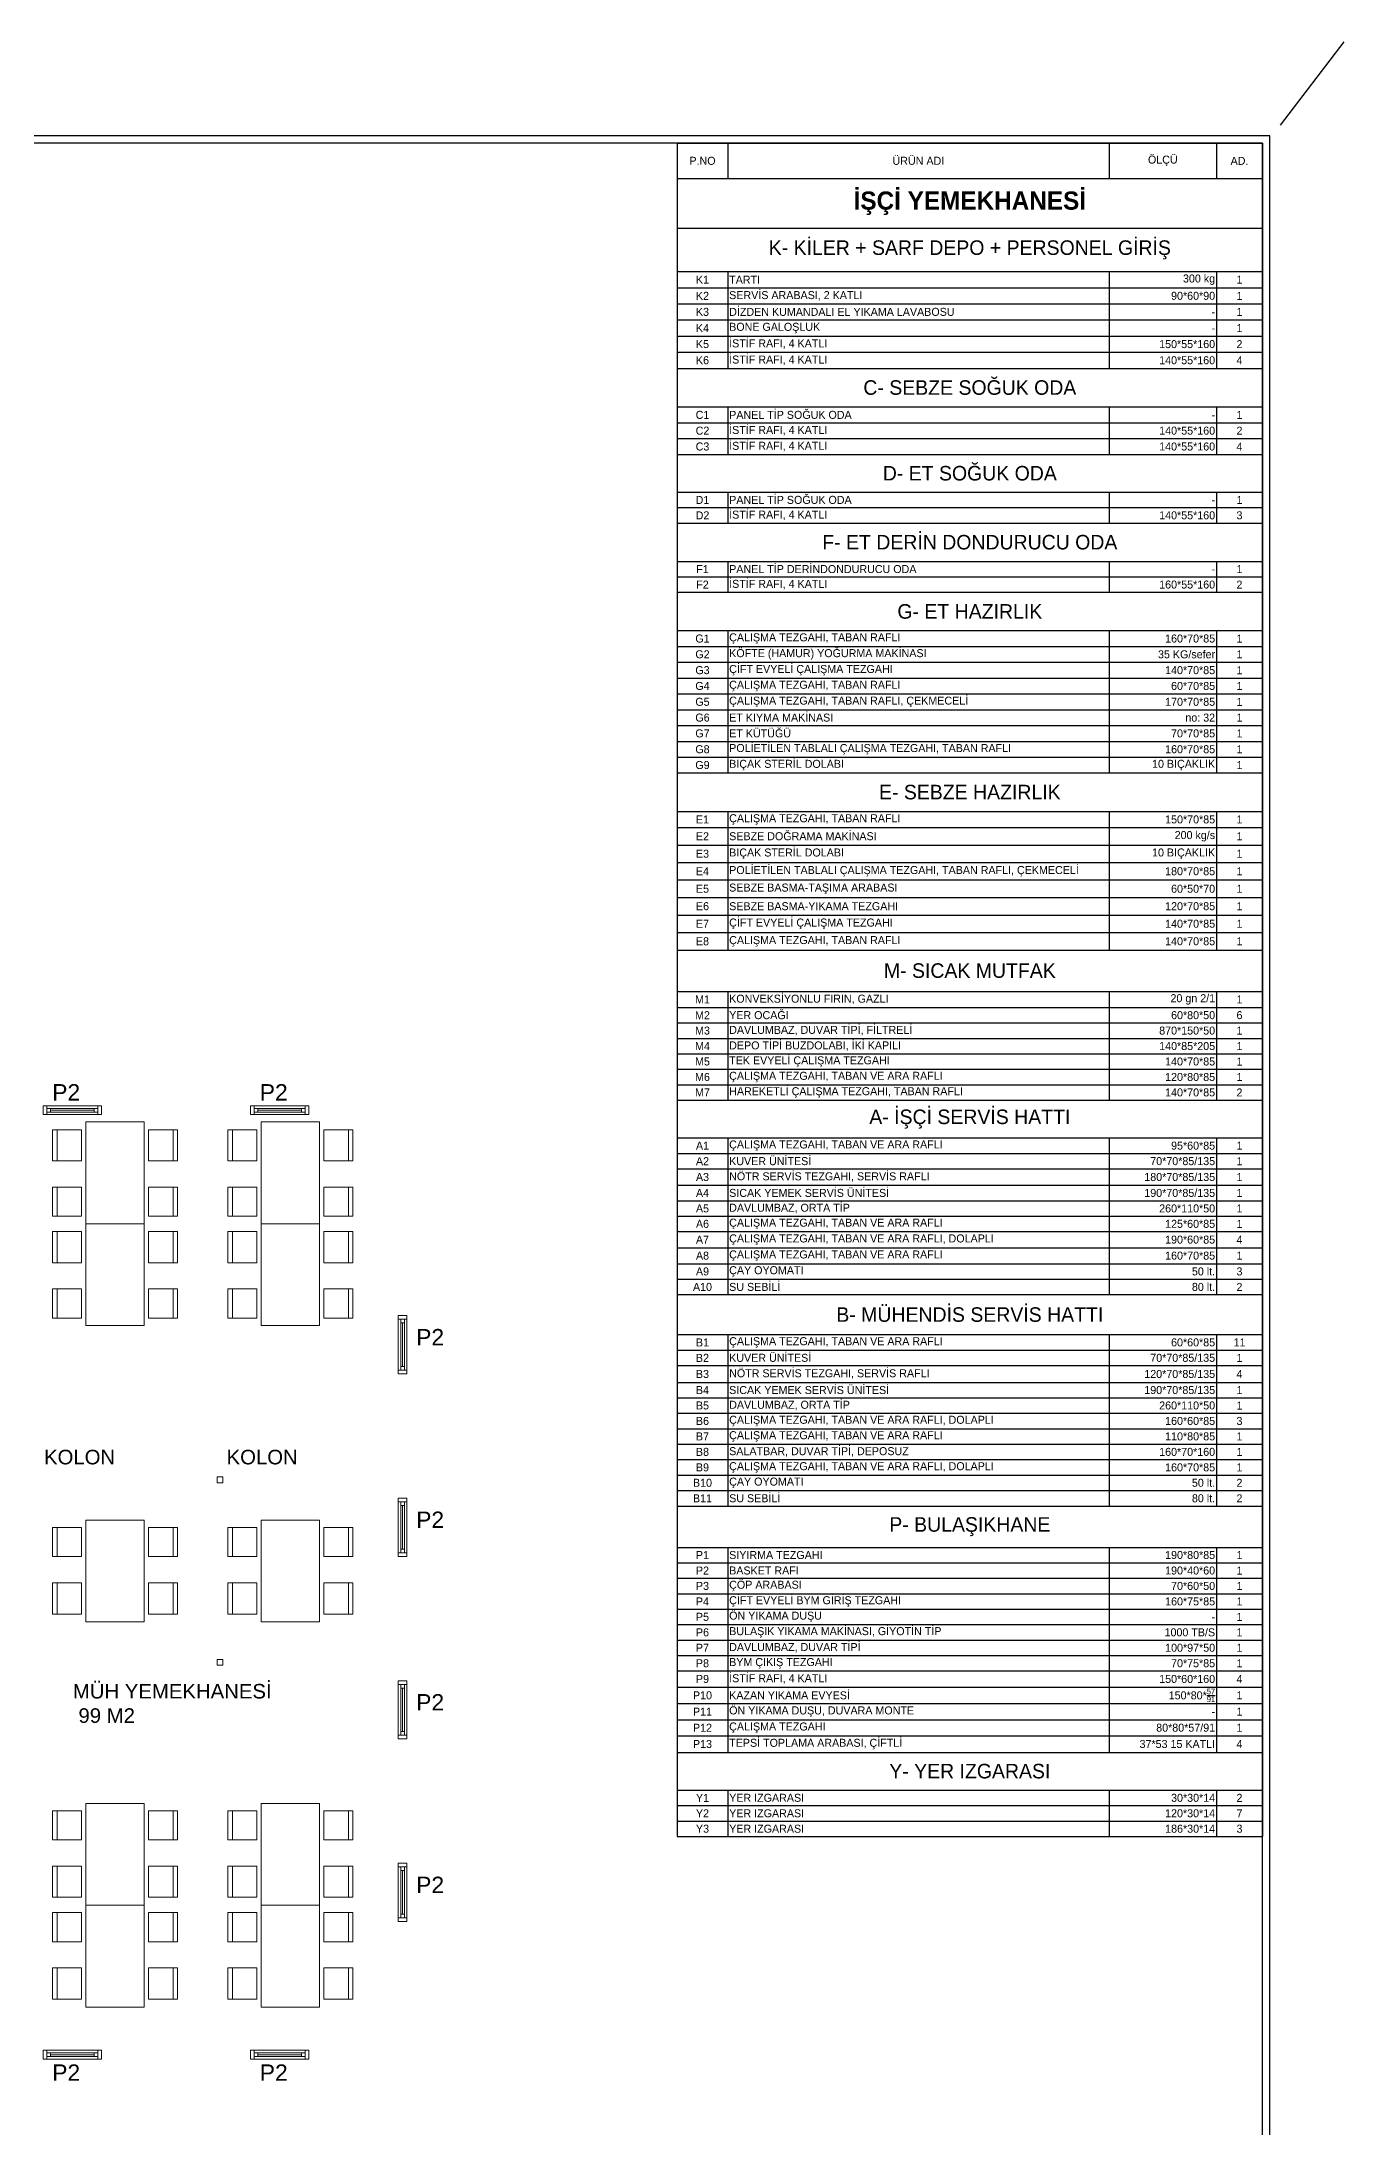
# Model space of a CAD drawing. Header units: millimetres. Extents: x 1025294 to 1031414, y -12734 to -8299.
# Drawn here: x 1029623 to 1031414, y -11167 to -8299 of the extents above; entities that cross this region are included whole.
import ezdxf

# ---------------------------------------------------------------- set-up
doc = ezdxf.new("R2010")
doc.units = ezdxf.units.MM
doc.linetypes.add('CONTINU', pattern=[0])
doc.layers.add('MAHALLER', color=231, linetype='Continuous')
for name, color, linetype, lineweight in [('PENCERE', 142, 'Continuous', 13), ('TEFRİS-M', 232, 'Continuous', 5), ('TEFRİŞŞ', 1, 'Continuous', 9)]:
    doc.layers.add(name, color=color, linetype=linetype, lineweight=lineweight)
doc.styles.add('SKTÜRK', font='GOTHIC.TTF', dxfattribs={"height": 11})
doc.styles.add('T3', font='arial.ttf')

# ---------------------------------------------------------------- blocks, each defined once
blk = doc.blocks.new('80x110')
at = {"layer": 'PENCERE'}
for p, q in [((1931734, 147171), (1930934, 147171)), ((1931034, 147086), (1931034, 147136)), ((1931634, 147111), (1931034, 147111)), ((1931634, 147086), (1931634, 147136)), ((1931734, 147051), (1930934, 147051))]:
    blk.add_line(p, q, dxfattribs=at)
for points in [[(1930984, 147171), (1930934, 147171), (1930934, 147051), (1930984, 147051)], [(1931684, 147086), (1931684, 147136), (1930984, 147136), (1930984, 147086)], [(1931684, 147171), (1931734, 147171), (1931734, 147051), (1931684, 147051)]]:
    blk.add_lwpolyline(points, close=True, dxfattribs=at)
blk = doc.blocks.new('YEMEK MASASI 4 KİŞİLİK')
for p, q in [((204766, 129592), (204338, 129592)), ((204338, 129592), (204338, 129192)), ((204766, 129526), (204338, 129526)), ((204766, 129192), (204766, 129592)), ((205127, 129192), (205127, 129592)), ((205127, 129592), (205527, 129592)), ((205527, 129526), (205127, 129526)), ((205527, 129592), (205527, 129192)), ((205629, 129131), (204229, 129131)), ((204229, 129131), (204229, 128331)), ((204338, 129192), (204766, 129192)), ((205527, 129192), (205127, 129192)), ((205629, 128331), (205629, 129131)), ((204229, 128331), (205629, 128331)), ((204338, 128270), (204766, 128270)), ((204338, 127870), (204338, 128270)), ((204766, 128270), (204766, 127870)), ((205527, 128270), (205127, 128270)), ((205127, 128270), (205127, 127870)), ((205527, 127870), (205527, 128270)), ((204766, 127932), (204338, 127932)), ((205527, 127932), (205127, 127932)), ((204766, 127870), (204338, 127870)), ((205127, 127870), (205527, 127870))]:
    blk.add_line(p, q)
blk = doc.blocks.new('*T51')
at = {"color": 0, "linetype": 'ByBlock', "lineweight": -2, "ltscale": 5, "transparency": 16777216}
for p, q in [((0, 0), (804.3, 0)), ((0, 0), (0, -2327.9)), ((69.3, 0), (69.3, -48.5)), ((593.5, 0), (593.5, -48.5)), ((741.3, 0), (741.3, -48.5)), ((804.3, 0), (804.3, -2327.9)), ((0, -48.5), (804.3, -48.5)), ((0, -116.7), (804.3, -116.7)), ((0, -176.5), (804.3, -176.5)), ((0, -198.7), (804.3, -198.7)), ((69.3, -176.5), (69.3, -309.5)), ((593.5, -176.5), (593.5, -309.5)), ((741.3, -176.5), (741.3, -309.5)), ((0, -220.8), (804.3, -220.8)), ((0, -243), (804.3, -243)), ((0, -265.2), (804.3, -265.2)), ((0, -287.3), (804.3, -287.3)), ((0, -309.5), (804.3, -309.5)), ((0, -362.6), (804.3, -362.6)), ((69.3, -362.6), (69.3, -427.8)), ((593.5, -362.6), (593.5, -427.8)), ((741.3, -362.6), (741.3, -427.8)), ((0, -384.4), (804.3, -384.4)), ((0, -406.1), (804.3, -406.1)), ((0, -427.8), (804.3, -427.8)), ((0, -479.7), (804.3, -479.7)), ((69.3, -479.7), (69.3, -522.3)), ((593.5, -479.7), (593.5, -522.3)), ((741.3, -479.7), (741.3, -522.3)), ((0, -501), (804.3, -501)), ((0, -522.3), (804.3, -522.3)), ((0, -574.9), (804.3, -574.9)), ((0, -596.2), (804.3, -596.2)), ((69.3, -574.9), (69.3, -617.4)), ((593.5, -574.9), (593.5, -617.4)), ((741.3, -574.9), (741.3, -617.4)), ((0, -617.4), (804.3, -617.4)), ((0, -670.1), (804.3, -670.1)), ((69.3, -670.1), (69.3, -865.8)), ((593.5, -670.1), (593.5, -865.8)), ((741.3, -670.1), (741.3, -865.8)), ((0, -691.9), (804.3, -691.9)), ((0, -713.6), (804.3, -713.6)), ((0, -735.4), (804.3, -735.4)), ((0, -757.1), (804.3, -757.1)), ((0, -778.8), (804.3, -778.8)), ((0, -800.6), (804.3, -800.6)), ((0, -822.3), (804.3, -822.3)), ((0, -844), (804.3, -844)), ((0, -865.8), (804.3, -865.8)), ((0, -918.6), (804.3, -918.6)), ((0, -940.8), (804.3, -940.8)), ((69.3, -918.6), (69.3, -1109.2)), ((593.5, -918.6), (593.5, -1109.2)), ((741.3, -918.6), (741.3, -1109.2)), ((0, -964.8), (804.3, -964.8)), ((0, -988.9), (804.3, -988.9)), ((0, -1012.9), (804.3, -1012.9)), ((0, -1037), (804.3, -1037)), ((0, -1061.1), (804.3, -1061.1)), ((0, -1085.1), (804.3, -1085.1)), ((0, -1109.2), (804.3, -1109.2)), ((0, -1166.1), (804.3, -1166.1)), ((69.3, -1166.1), (69.3, -1315.7)), ((593.5, -1166.1), (593.5, -1315.7)), ((741.3, -1166.1), (741.3, -1315.7)), ((0, -1188.2), (804.3, -1188.2)), ((0, -1209.4), (804.3, -1209.4)), ((0, -1230.7), (804.3, -1230.7)), ((0, -1251.9), (804.3, -1251.9)), ((0, -1273.2), (804.3, -1273.2)), ((0, -1294.4), (804.3, -1294.4)), ((0, -1315.7), (804.3, -1315.7)), ((0, -1367.6), (804.3, -1367.6)), ((69.3, -1367.6), (69.3, -1583)), ((593.5, -1367.6), (593.5, -1583)), ((741.3, -1367.6), (741.3, -1583)), ((0, -1388.8), (804.3, -1388.8)), ((0, -1410.1), (804.3, -1410.1)), ((0, -1432.6), (804.3, -1432.6)), ((0, -1453.8), (804.3, -1453.8)), ((0, -1475.1), (804.3, -1475.1)), ((0, -1496.3), (804.3, -1496.3)), ((0, -1518.4), (804.3, -1518.4)), ((0, -1540.5), (804.3, -1540.5)), ((0, -1561.7), (804.3, -1561.7)), ((0, -1583), (804.3, -1583)), ((0, -1638), (804.3, -1638)), ((0, -1659.3), (804.3, -1659.3)), ((69.3, -1638), (69.3, -1873.6)), ((593.5, -1638), (593.5, -1873.6)), ((741.3, -1638), (741.3, -1873.6)), ((0, -1680.5), (804.3, -1680.5)), ((0, -1703.6), (804.3, -1703.6)), ((0, -1724.8), (804.3, -1724.8)), ((0, -1746.1), (804.3, -1746.1)), ((0, -1767.3), (804.3, -1767.3)), ((0, -1788.6), (804.3, -1788.6)), ((0, -1809.8), (804.3, -1809.8)), ((0, -1831.1), (804.3, -1831.1)), ((0, -1852.3), (804.3, -1852.3)), ((0, -1873.6), (804.3, -1873.6)), ((0, -1930.4), (804.3, -1930.4)), ((69.3, -1930.4), (69.3, -2212.3)), ((593.5, -1930.4), (593.5, -2212.3)), ((741.3, -1930.4), (741.3, -2212.3)), ((0, -1951.6), (804.3, -1951.6)), ((0, -1972.9), (804.3, -1972.9)), ((0, -1994.1), (804.3, -1994.1)), ((0, -2015.4), (804.3, -2015.4)), ((0, -2036.6), (804.3, -2036.6)), ((0, -2057.9), (804.3, -2057.9)), ((0, -2079.1), (804.3, -2079.1)), ((0, -2100.4), (804.3, -2100.4)), ((0, -2122.5), (804.3, -2122.5)), ((0, -2145.3), (804.3, -2145.3)), ((0, -2167.4), (804.3, -2167.4)), ((0, -2189.4), (804.3, -2189.4)), ((0, -2212.3), (804.3, -2212.3)), ((0, -2264.2), (804.3, -2264.2)), ((69.3, -2264.2), (69.3, -2327.9)), ((593.5, -2264.2), (593.5, -2327.9)), ((741.3, -2264.2), (741.3, -2327.9)), ((0, -2285.4), (804.3, -2285.4)), ((0, -2306.7), (804.3, -2306.7)), ((0, -2327.9), (804.3, -2327.9))]:
    blk.add_line(p, q, dxfattribs=at)
at = {"color": 0, "ltscale": 5, "transparency": 16777216, "style": 'SKTÜRK'}
for s, insert, char_height, width, attachment_point in [('P.NO', (34.6, -24.2), 11, 39.257, 5), ('ÜRÜN ADI', (331.4, -24.2), 11, 494.265, 5), ('ÖLÇÜ', (667.4, -24.2), 11, 117.737, 5), ('AD.', (772.8, -24.2), 11, 33.034, 5), ('{\\fCentury Gothic|b1|i0|c162|p34;İŞÇİ YEMEKHANESİ}', (402.1, -82.6), 25, 774.293, 5), ('K- KİLER + SARF DEPO + PERSONEL GİRİŞ', (402.1, -146.6), 20, 774.293, 5), ('K1', (34.6, -187.6), 11, 65.257, 5), ('TARTI', (71.3, -187.6), 11, 520.265, 4), ('SERVİS ARABASI, 2 KATLI ', (71.3, -209.8), 11, 520.265, 4), ('300 kg', (739.3, -187.6), 11, 143.737, 6), ('1', (772.8, -187.6), 11, 59.034, 5), ('K2', (34.6, -209.8), 11, 65.257, 5), ('K3', (34.6, -231.9), 11, 65.257, 5), ('DİZDEN KUMANDALI EL YIKAMA LAVABOSU', (71.3, -231.9), 11, 520.265, 4), ('90*60*90', (739.3, -209.8), 11, 143.737, 6), ('1', (772.8, -209.8), 11, 59.034, 5), ('1', (772.8, -231.9), 11, 59.034, 5), ('K4', (34.6, -254.1), 11, 65.257, 5), ('BONE GALOŞLUK', (71.3, -254.1), 11, 520.265, 4), ('-', (739.3, -231.9), 11, 143.737, 6), ('-', (739.3, -254.1), 11, 143.737, 6), ('1', (772.8, -254.1), 11, 59.034, 5), ('K5', (34.6, -276.2), 11, 65.257, 5), ('İSTİF RAFI, 4 KATLI ', (71.3, -276.2), 11, 520.265, 4), ('150*55*160', (739.3, -276.2), 11, 143.737, 6), ('2', (772.8, -276.2), 11, 59.034, 5), ('K6', (34.6, -298.4), 11, 65.257, 5), ('İSTİF RAFI, 4 KATLI ', (71.3, -298.4), 11, 520.265, 4), ('140*55*160', (739.3, -298.4), 11, 143.737, 6), ('4', (772.8, -298.4), 11, 59.034, 5), ('C- SEBZE SOĞUK ODA', (402.1, -336), 20, 800.293, 5), ('C1', (34.6, -373.5), 11, 65.257, 5), ('PANEL TİP SOĞUK ODA', (71.3, -373.5), 11, 520.265, 4), ('1', (772.8, -373.5), 11, 59.034, 5), ('C2', (34.6, -395.2), 11, 65.257, 5), ('İSTİF RAFI, 4 KATLI', (71.3, -395.2), 11, 520.265, 4), ('140*55*160', (739.3, -395.2), 11, 143.737, 6), ('-', (739.3, -373.5), 11, 143.737, 6), ('2', (772.8, -395.2), 11, 59.034, 5), ('C3', (34.6, -417), 11, 65.257, 5), ('İSTİF RAFI, 4 KATLI', (71.3, -417), 11, 520.265, 4), ('140*55*160', (739.3, -417), 11, 143.737, 6), ('4', (772.8, -417), 11, 59.034, 5), ('D- ET SOĞUK ODA', (402.1, -453.8), 20, 800.293, 5), ('D1', (34.6, -490.4), 11, 65.257, 5), ('PANEL TİP SOĞUK ODA', (71.3, -490.4), 11, 520.265, 4), ('1', (772.8, -490.4), 11, 59.034, 5), ('D2', (34.6, -511.6), 11, 65.257, 5), ('İSTİF RAFI, 4 KATLI', (71.3, -511.6), 11, 520.265, 4), ('140*55*160', (739.3, -511.6), 11, 143.737, 6), ('-', (739.3, -490.4), 11, 143.737, 6), ('3', (772.8, -511.6), 11, 59.034, 5), ('F- ET DERİN DONDURUCU ODA', (402.1, -548.6), 20, 800.293, 5), ('F1', (34.6, -585.5), 11, 65.257, 5), ('F2', (34.6, -606.8), 11, 65.257, 5), ('PANEL TİP DERİNDONDURUCU ODA', (71.3, -585.5), 11, 520.265, 4), ('İSTİF RAFI, 4 KATLI', (71.3, -606.8), 11, 520.265, 4), ('160*55*160', (739.3, -606.8), 11, 143.737, 6), ('-', (739.3, -585.5), 11, 143.737, 6), ('2', (772.8, -606.8), 11, 59.034, 5), ('1', (772.8, -585.5), 11, 59.034, 5), ('G- ET HAZIRLIK', (402.1, -643.8), 20, 800.293, 5), ('G1', (34.6, -681), 11, 65.257, 5), ('ÇALIŞMA TEZGAHI, TABAN RAFLI ', (71.3, -681), 11, 520.265, 4), ('160*70*85', (739.3, -681), 11, 143.737, 6), ('1', (772.8, -681), 11, 59.034, 5), ('G2', (34.6, -702.7), 11, 65.257, 5), ('ÇİFT EVYELİ ÇALIŞMA TEZGAHI', (71.3, -724.5), 11, 520.265, 4), ('KÖFTE (HAMUR) YOĞURMA MAKİNASI ', (71.3, -702.7), 11, 520.265, 4), ('35 KG/sefer', (739.3, -702.7), 11, 143.737, 6), ('1', (772.8, -702.7), 11, 59.034, 5), ('G3', (34.6, -724.5), 11, 65.257, 5), ('G4', (34.6, -746.2), 11, 65.257, 5), ('ÇALIŞMA TEZGAHI, TABAN RAFLI', (71.3, -746.2), 11, 520.265, 4), ('140*70*85', (739.3, -724.5), 11, 143.737, 6), ('60*70*85', (739.3, -746.2), 11, 143.737, 6), ('1', (772.8, -724.5), 11, 59.034, 5), ('1', (772.8, -746.2), 11, 59.034, 5), ('G5', (34.6, -768), 11, 65.257, 5), ('ÇALIŞMA TEZGAHI, TABAN RAFLI, ÇEKMECELİ ', (71.3, -768), 11, 520.265, 4), ('170*70*85', (739.3, -768), 11, 143.737, 6), ('1', (772.8, -768), 11, 59.034, 5), ('G6', (34.6, -789.7), 11, 65.257, 5), ('ET KIYMA MAKİNASI ', (71.3, -789.7), 11, 520.265, 4), ('no: 32', (739.3, -789.7), 11, 143.737, 6), ('1', (772.8, -789.7), 11, 59.034, 5), ('G7', (34.6, -811.4), 11, 65.257, 5), ('G8', (34.6, -833.2), 11, 65.257, 5), ('ET KÜTÜĞÜ', (71.3, -811.4), 11, 520.265, 4), ('POLİETİLEN TABLALI ÇALIŞMA TEZGAHI, TABAN RAFLI ', (71.3, -833.2), 11, 520.265, 4), ('160*70*85', (739.3, -833.2), 11, 143.737, 6), ('70*70*85', (739.3, -811.4), 11, 143.737, 6), ('1', (772.8, -811.4), 11, 59.034, 5), ('1', (772.8, -833.2), 11, 59.034, 5), ('G9', (34.6, -854.9), 11, 65.257, 5), ('BIÇAK STERİL DOLABI ', (71.3, -854.9), 11, 520.265, 4), ('10 BIÇAKLIK', (739.3, -854.9), 11, 143.737, 6), ('1', (772.8, -854.9), 11, 59.034, 5), ('E- SEBZE HAZIRLIK', (402.1, -892.2), 20, 800.293, 5), ('E1', (34.6, -929.7), 11, 65.257, 5), ('SEBZE DOĞRAMA MAKİNASI ', (71.3, -952.8), 11, 520.265, 4), ('ÇALIŞMA TEZGAHI, TABAN RAFLI ', (71.3, -929.7), 11, 520.265, 4), ('150*70*85', (739.3, -929.7), 11, 143.737, 6), ('200 kg/s', (739.3, -952.8), 11, 143.737, 6), ('1', (772.8, -929.7), 11, 59.034, 5), ('E2', (34.6, -952.8), 11, 65.257, 5), ('E3', (34.6, -976.8), 11, 65.257, 5), ('BIÇAK STERİL DOLABI ', (71.3, -976.8), 11, 520.265, 4), ('10 BIÇAKLIK', (739.3, -976.8), 11, 143.737, 6), ('1', (772.8, -952.8), 11, 59.034, 5), ('1', (772.8, -976.8), 11, 59.034, 5), ('E4', (34.6, -1000.9), 11, 65.257, 5), ('POLİETİLEN TABLALI ÇALIŞMA TEZGAHI, TABAN RAFLI, ÇEKMECELİ ', (71.3, -1000.9), 11, 520.265, 4), ('180*70*85', (739.3, -1000.9), 11, 143.737, 6), ('1', (772.8, -1000.9), 11, 59.034, 5), ('E5', (34.6, -1025), 11, 65.257, 5), ('SEBZE BASMA-TAŞIMA ARABASI ', (71.3, -1025), 11, 520.265, 4), ('60*50*70', (739.3, -1025), 11, 143.737, 6), ('1', (772.8, -1025), 11, 59.034, 5), ('E6', (34.6, -1049), 11, 65.257, 5), ('SEBZE BASMA-YIKAMA TEZGAHI', (71.3, -1049), 11, 520.265, 4), ('120*70*85', (739.3, -1049), 11, 143.737, 6), ('1', (772.8, -1049), 11, 59.034, 5), ('E7', (34.6, -1073.1), 11, 65.257, 5), ('ÇİFT EVYELİ ÇALIŞMA TEZGAHI', (71.3, -1073.1), 11, 520.265, 4), ('140*70*85', (739.3, -1073.1), 11, 143.737, 6), ('1', (772.8, -1073.1), 11, 59.034, 5), ('E8', (34.6, -1097.2), 11, 65.257, 5), ('ÇALIŞMA TEZGAHI, TABAN RAFLI ', (71.3, -1097.2), 11, 520.265, 4), ('140*70*85', (739.3, -1097.2), 11, 143.737, 6), ('1', (772.8, -1097.2), 11, 59.034, 5), ('M- SICAK MUTFAK', (402.1, -1137.6), 20, 800.293, 5), ('M1', (34.6, -1177.1), 11, 65.257, 5), ('KONVEKSİYONLU FIRIN, GAZLI ', (71.3, -1177.1), 11, 520.265, 4), ('20 gn 2/1 ', (739.3, -1177.1), 11, 143.737, 6), ('1', (772.8, -1177.1), 11, 59.034, 5), ('M2', (34.6, -1198.8), 11, 65.257, 5), ('YER OCAĞI ', (71.3, -1198.8), 11, 520.265, 4), ('60*80*50', (739.3, -1198.8), 11, 143.737, 6), ('6', (772.8, -1198.8), 11, 59.034, 5), ('M3', (34.6, -1220), 11, 65.257, 5), ('DAVLUMBAZ, DUVAR TİPİ, FİLTRELİ', (71.3, -1220), 11, 520.265, 4), ('DEPO TİPİ BUZDOLABI, İKİ KAPILI ', (71.3, -1241.3), 11, 520.265, 4), ('870*150*50', (739.3, -1220), 11, 143.737, 6), ('1', (772.8, -1220), 11, 59.034, 5), ('M4', (34.6, -1241.3), 11, 65.257, 5), ('M5', (34.6, -1262.5), 11, 65.257, 5), ('TEK EVYELİ ÇALIŞMA TEZGAHI', (71.3, -1262.5), 11, 520.265, 4), ('140*85*205', (739.3, -1241.3), 11, 143.737, 6), ('140*70*85', (739.3, -1262.5), 11, 143.737, 6), ('1', (772.8, -1241.3), 11, 59.034, 5), ('1', (772.8, -1262.5), 11, 59.034, 5), ('M6', (34.6, -1283.8), 11, 65.257, 5), ('ÇALIŞMA TEZGAHI, TABAN VE ARA RAFLI ', (71.3, -1283.8), 11, 520.265, 4), ('120*80*85', (739.3, -1283.8), 11, 143.737, 6), ('1', (772.8, -1283.8), 11, 59.034, 5), ('M7', (34.6, -1305), 11, 65.257, 5), ('HAREKETLİ ÇALIŞMA TEZGAHI, TABAN RAFLI ', (71.3, -1305), 11, 520.265, 4), ('140*70*85', (739.3, -1305), 11, 143.737, 6), ('2', (772.8, -1305), 11, 59.034, 5), ('A- İŞÇİ SERVİS HATTI', (402.1, -1341.6), 20, 800.293, 5), ('A1', (34.6, -1378.2), 11, 65.257, 5), ('ÇALIŞMA TEZGAHI, TABAN VE ARA RAFLI ', (71.3, -1378.2), 11, 520.265, 4), ('95*60*85', (739.3, -1378.2), 11, 143.737, 6), ('1', (772.8, -1378.2), 11, 59.034, 5), ('A2', (34.6, -1399.5), 11, 65.257, 5), ('KUVER ÜNİTESİ', (71.3, -1399.5), 11, 520.265, 4), ('70*70*85/135 ', (739.3, -1399.5), 11, 143.737, 6), ('1', (772.8, -1399.5), 11, 59.034, 5), ('A3', (34.6, -1421.3), 11, 65.257, 5), ('NÖTR SERVİS TEZGAHI, SERVİS RAFLI ', (71.3, -1421.3), 11, 520.265, 4), ('180*70*85/135 ', (739.3, -1421.3), 11, 143.737, 6), ('1', (772.8, -1421.3), 11, 59.034, 5), ('A4', (34.6, -1443.2), 11, 65.257, 5), ('A5', (34.6, -1464.5), 11, 65.257, 5), ('SICAK YEMEK SERVİS ÜNİTESİ ', (71.3, -1443.2), 11, 520.265, 4), ('DAVLUMBAZ, ORTA TİP ', (71.3, -1464.5), 11, 520.265, 4), ('190*70*85/135 ', (739.3, -1443.2), 11, 143.737, 6), ('260*110*50', (739.3, -1464.5), 11, 143.737, 6), ('1', (772.8, -1443.2), 11, 59.034, 5), ('1', (772.8, -1464.5), 11, 59.034, 5), ('A6', (34.6, -1485.7), 11, 65.257, 5), ('ÇALIŞMA TEZGAHI, TABAN VE ARA RAFLI ', (71.3, -1485.7), 11, 520.265, 4), ('125*60*85', (739.3, -1485.7), 11, 143.737, 6), ('1', (772.8, -1485.7), 11, 59.034, 5), ('A7', (34.6, -1507.4), 11, 65.257, 5), ('ÇALIŞMA TEZGAHI, TABAN VE ARA RAFLI, DOLAPLI ', (71.3, -1507.4), 11, 520.265, 4), ('190*60*85', (739.3, -1507.4), 11, 143.737, 6), ('4', (772.8, -1507.4), 11, 59.034, 5), ('A8', (34.6, -1529.4), 11, 65.257, 5), ('A9', (34.6, -1551.1), 11, 65.257, 5), ('ÇALIŞMA TEZGAHI, TABAN VE ARA RAFLI ', (71.3, -1529.4), 11, 520.265, 4), ('ÇAY OYOMATI ', (71.3, -1551.1), 11, 520.265, 4), ('160*70*85', (739.3, -1529.4), 11, 143.737, 6), ('50 lt.', (739.3, -1551.1), 11, 143.737, 6), ('3', (772.8, -1551.1), 11, 59.034, 5), ('1', (772.8, -1529.4), 11, 59.034, 5), ('A10', (34.6, -1572.4), 11, 65.257, 5), ('SU SEBİLİ', (71.3, -1572.4), 11, 520.265, 4), ('80 lt.', (739.3, -1572.4), 11, 143.737, 6), ('2', (772.8, -1572.4), 11, 59.034, 5), ('B- MÜHENDİS SERVİS HATTI', (402.1, -1610.5), 20, 800.293, 5), ('B1', (34.6, -1648.7), 11, 65.257, 5), ('ÇALIŞMA TEZGAHI, TABAN VE ARA RAFLI ', (71.3, -1648.7), 11, 520.265, 4), ('KUVER ÜNİTESİ', (71.3, -1669.9), 11, 520.265, 4), ('60*60*85', (739.3, -1648.7), 11, 143.737, 6), ('11', (772.8, -1648.7), 11, 59.034, 5), ('B2', (34.6, -1669.9), 11, 65.257, 5), ('B3', (34.6, -1692.1), 11, 65.257, 5), ('NÖTR SERVİS TEZGAHI, SERVİS RAFLI ', (71.3, -1692.1), 11, 520.265, 4), ('\\A1;120*70*85/135 ', (739.3, -1692.1), 11, 143.737, 6), ('70*70*85/135 ', (739.3, -1669.9), 11, 143.737, 6), ('4', (772.8, -1692.1), 11, 59.034, 5), ('1', (772.8, -1669.9), 11, 59.034, 5), ('B4', (34.6, -1714.2), 11, 65.257, 5), ('SICAK YEMEK SERVİS ÜNİTESİ ', (71.3, -1714.2), 11, 520.265, 4), ('190*70*85/135 ', (739.3, -1714.2), 11, 143.737, 6), ('1', (772.8, -1714.2), 11, 59.034, 5), ('B5', (34.6, -1735.4), 11, 65.257, 5), ('DAVLUMBAZ, ORTA TİP ', (71.3, -1735.4), 11, 520.265, 4), ('260*110*50', (739.3, -1735.4), 11, 143.737, 6), ('1', (772.8, -1735.4), 11, 59.034, 5), ('B6', (34.6, -1756.7), 11, 65.257, 5), ('B7', (34.6, -1777.9), 11, 65.257, 5), ('ÇALIŞMA TEZGAHI, TABAN VE ARA RAFLI, DOLAPLI ', (71.3, -1756.7), 11, 520.265, 4), ('ÇALIŞMA TEZGAHI, TABAN VE ARA RAFLI', (71.3, -1777.9), 11, 520.265, 4), ('160*60*85', (739.3, -1756.7), 11, 143.737, 6), ('110*80*85', (739.3, -1777.9), 11, 143.737, 6), ('3', (772.8, -1756.7), 11, 59.034, 5), ('1', (772.8, -1777.9), 11, 59.034, 5), ('B8', (34.6, -1799.2), 11, 65.257, 5), ('SALATBAR, DUVAR TİPİ, DEPOSUZ', (71.3, -1799.2), 11, 520.265, 4), ('160*70*160', (739.3, -1799.2), 11, 143.737, 6), ('1', (772.8, -1799.2), 11, 59.034, 5), ('B9', (34.6, -1820.5), 11, 65.257, 5), ('ÇALIŞMA TEZGAHI, TABAN VE ARA RAFLI, DOLAPLI ', (71.3, -1820.5), 11, 520.265, 4), ('ÇAY OYOMATI ', (71.3, -1841.7), 11, 520.265, 4), ('160*70*85', (739.3, -1820.5), 11, 143.737, 6), ('1', (772.8, -1820.5), 11, 59.034, 5), ('B10', (34.6, -1841.7), 11, 65.257, 5), ('B11', (34.6, -1863), 11, 65.257, 5), ('SU SEBİLİ', (71.3, -1863), 11, 520.265, 4), ('50 lt.', (739.3, -1841.7), 11, 143.737, 6), ('80 lt.', (739.3, -1863), 11, 143.737, 6), ('2', (772.8, -1841.7), 11, 59.034, 5), ('2', (772.8, -1863), 11, 59.034, 5), ('P- BULAŞIKHANE', (402.1, -1902), 20, 800.293, 5), ('P1', (34.6, -1941), 11, 65.257, 5), ('SIYIRMA TEZGAHI', (71.3, -1941), 11, 520.265, 4), ('190*80*85', (739.3, -1941), 11, 143.737, 6), ('1', (772.8, -1941), 11, 59.034, 5), ('P2', (34.6, -1962.3), 11, 65.257, 5), ('P3', (34.6, -1983.5), 11, 65.257, 5), ('ÇÖP ARABASI', (71.3, -1983.5), 11, 520.265, 4), ('BASKET RAFI ', (71.3, -1962.3), 11, 520.265, 4), ('190*40*60', (739.3, -1962.3), 11, 143.737, 6), ('70*60*50', (739.3, -1983.5), 11, 143.737, 6), ('1', (772.8, -1962.3), 11, 59.034, 5), ('1', (772.8, -1983.5), 11, 59.034, 5), ('P4', (34.6, -2004.8), 11, 65.257, 5), ('ÇİFT EVYELİ BYM GİRİŞ TEZGAHI', (71.3, -2004.8), 11, 520.265, 4), ('160*75*85', (739.3, -2004.8), 11, 143.737, 6), ('1', (772.8, -2004.8), 11, 59.034, 5), ('P5', (34.6, -2026), 11, 65.257, 5), ('ÖN YIKAMA DUŞU', (71.3, -2026), 11, 520.265, 4), ('-', (739.3, -2026), 11, 143.737, 6), ('1', (772.8, -2026), 11, 59.034, 5), ('P6', (34.6, -2047.3), 11, 65.257, 5), ('P7', (34.6, -2068.5), 11, 65.257, 5), ('BULAŞIK YIKAMA MAKİNASI, GİYOTİN TİP', (71.3, -2047.3), 11, 520.265, 4), ('DAVLUMBAZ, DUVAR TİPİ', (71.3, -2068.5), 11, 520.265, 4), ('1000 TB/S ', (739.3, -2047.3), 11, 143.737, 6), ('100*97*50', (739.3, -2068.5), 11, 143.737, 6), ('1', (772.8, -2047.3), 11, 59.034, 5), ('1', (772.8, -2068.5), 11, 59.034, 5), ('P8', (34.6, -2089.8), 11, 65.257, 5), ('BYM ÇIKIŞ TEZGAHI ', (71.3, -2089.8), 11, 520.265, 4), ('70*75*85', (739.3, -2089.8), 11, 143.737, 6), ('1', (772.8, -2089.8), 11, 59.034, 5), ('P9', (34.6, -2111.4), 11, 65.257, 5), ('İSTİF RAFI, 4 KATLI', (71.3, -2111.4), 11, 520.265, 4), ('150*60*160', (739.3, -2111.4), 11, 143.737, 6), ('4', (772.8, -2111.4), 11, 59.034, 5), ('P10', (34.6, -2133.9), 11, 65.257, 5), ('ÖN YIKAMA DUŞU, DUVARA MONTE ', (71.3, -2156.3), 11, 520.265, 4), ('KAZAN YIKAMA EVYESİ', (71.3, -2133.9), 11, 520.265, 4), ('\\A1;150*80*{\\H0.7x;\\S57/91;}', (739.3, -2133.9), 11, 143.737, 6), ('1', (772.8, -2133.9), 11, 59.034, 5), ('P11', (34.6, -2156.3), 11, 65.257, 5), ('P12', (34.6, -2178.4), 11, 65.257, 5), ('ÇALIŞMA TEZGAHI', (71.3, -2178.4), 11, 520.265, 4), ('80*80*57/91 ', (739.3, -2178.4), 11, 143.737, 6), ('-', (739.3, -2156.3), 11, 143.737, 6), ('1', (772.8, -2156.3), 11, 59.034, 5), ('1', (772.8, -2178.4), 11, 59.034, 5), ('P13', (34.6, -2200.8), 11, 65.257, 5), ('TEPSİ TOPLAMA ARABASI, ÇİFTLİ ', (71.3, -2200.8), 11, 520.265, 4), ('\\A1;37*53 15 KATLI', (739.3, -2200.8), 11, 143.737, 6), ('4', (772.8, -2200.8), 11, 59.034, 5), ('Y- YER IZGARASI', (402.1, -2238.2), 20, 800.293, 5), ('Y1', (34.6, -2274.8), 11, 65.257, 5), ('Y2', (34.6, -2296.1), 11, 65.257, 5), ('YER IZGARASI', (71.3, -2274.8), 11, 520.265, 4), ('YER IZGARASI', (71.3, -2296.1), 11, 520.265, 4), ('120*30*14', (739.3, -2296.1), 11, 143.737, 6), ('30*30*14', (739.3, -2274.8), 11, 143.737, 6), ('2', (772.8, -2274.8), 11, 59.034, 5), ('7', (772.8, -2296.1), 11, 59.034, 5), ('Y3', (34.6, -2317.3), 11, 65.257, 5), ('YER IZGARASI', (71.3, -2317.3), 11, 520.265, 4), ('186*30*14', (739.3, -2317.3), 11, 143.737, 6), ('3', (772.8, -2317.3), 11, 59.034, 5)]:
    blk.add_mtext(s, dxfattribs=dict(at, insert=insert, char_height=char_height, width=width, attachment_point=attachment_point))

msp = doc.modelspace()

# ---------------------------------------------------------------- linework, layer by layer
msp.add_line((1031326.4, -8414), (1031414, -8299.4))
for points in [[(1025456.4, -12604), (1031311.4, -12604), (1031311.4, -8429), (1025456.4, -8429)], [(1025466.4, -12594), (1031301.4, -12594), (1031301.4, -8439), (1025466.4, -8439)]]:
    msp.add_lwpolyline(points, close=True)
at = {"layer": 'TEFRİŞŞ', "linetype": 'CONTINU'}
for points in [[(1029864.4, -10272.5), (1029872.4, -10272.5), (1029872.4, -10280.5), (1029864.4, -10280.5), (1029864.4, -10272.5)], [(1029864.4, -10523.5), (1029872.4, -10523.5), (1029872.4, -10531.5), (1029864.4, -10531.5), (1029864.4, -10523.5)]]:
    msp.add_lwpolyline(points, dxfattribs=at)

# ---------------------------------------------------------------- block references
msp.add_blockref('*T51', (1030497.1, -8439))
at = {"layer": 'TEFRİS-M', "yscale": 0.1, "zscale": 0.1, "rotation": 90}
for p, xscale in [((1042597.2, 10638.5), -0.1), ((1042838.2, 10638.5), -0.1), ((1042597.2, 10498.5), -0.1), ((1042838.2, 10498.5), -0.1), ((1042597.2, -30894.9), 0.1), ((1042838.2, -30894.9), 0.1), ((1042597.2, -31284.3), 0.1), ((1042838.2, -31284.3), 0.1), ((1042597.2, -31424.3), 0.1), ((1042838.2, -31424.3), 0.1)]:
    msp.add_blockref('YEMEK MASASI 4 KİŞİLİK', p, dxfattribs=dict(at, xscale=xscale))
at = {"layer": 'TEFRİŞŞ', "linetype": 'CONTINU', "xscale": 0.1, "yscale": 0.1, "zscale": 0.1}
for p in [(836532, -24479.5), (836817.2, -24479.5)]:
    msp.add_blockref('80x110', p, dxfattribs=at)
at = {"layer": 'TEFRİŞŞ', "linetype": 'CONTINU', "xscale": -0.1, "yscale": 0.1, "zscale": 0.1}
for p, rotation in [((1015408.3, -203224.2), 269.9999999999874), ((1015408.3, -203475.2), 269.9999999999874), ((1015408.3, -203726.2), 269.9999999999874), ((1015408.3, -203977.2), 269.9999999999874), ((836532, 3644.2), 180), ((836817.2, 3644.2), 180)]:
    msp.add_blockref('80x110', p, dxfattribs=dict(at, rotation=rotation))

# ---------------------------------------------------------------- texts
at = {"layer": 'MAHALLER', "linetype": 'CONTINU', "style": 'T3'}
for s, p in [('KOLON', (1029626.5, -10255.3)), ('KOLON', (1029877.5, -10255.3)), ('MÜH YEMEKHANESİ ', (1029666.2, -10577.2)), ('99 M2', (1029673.9, -10610.7))]:
    msp.add_text(s, height=20, dxfattribs=at).set_placement(p)
at = {"layer": 'PENCERE', "style": 'T3'}
for p in [(1029637.8, -9755.1), (1029923.1, -9755.1), (1030138.1, -10091.7), (1030138.1, -10342.7), (1030138.1, -10593.7), (1030138.1, -10844.7), (1029637.8, -11102.8), (1029923.1, -11102.8)]:
    msp.add_text('P2', height=22.5, dxfattribs=at).set_placement(p)

doc.saveas('drawing.dxf')
